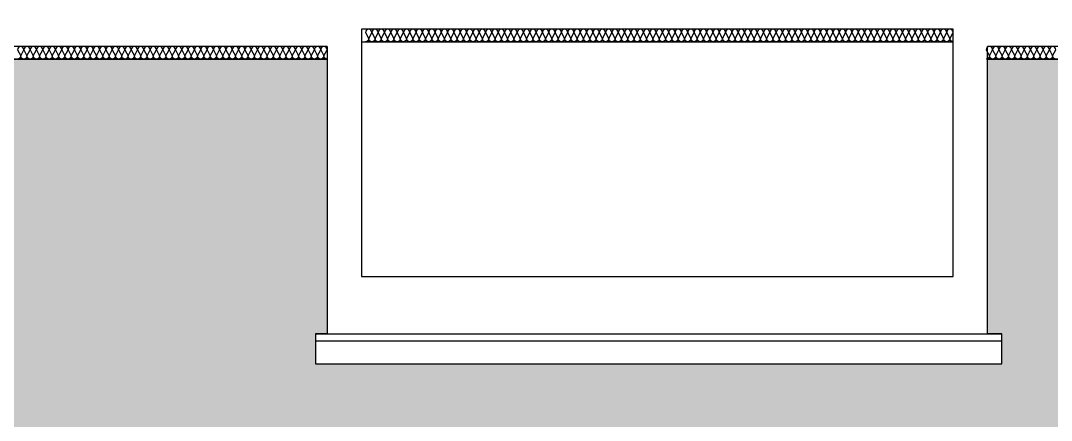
# Model space of a CAD drawing. Header units: millimetres. Extents: x 922366 to 1647943, y -534868 to 518781.
# Drawn here: x 1127520 to 1136494, y 432390 to 435867 of the extents above; entities that cross this region are included whole.
import ezdxf
from ezdxf.xclip import XClip

# ---------------------------------------------------------------- set-up
doc = ezdxf.new("R2010")
doc.units = ezdxf.units.MM
doc.header["$XCLIPFRAME"] = 0
doc.layers.get('Defpoints').update_dxf_attribs({"color": 137})
for name, color, linetype in [('XR-SECTION$0$9', 9, 'Continuous'), ('XR-SECTION$0$CON', 2, 'Continuous'), ('XR-SECTION$0$S-253', 253, 'Continuous'), ('XR-SECTION$0$XR-sec$0$HAT-INS', 250, 'Continuous'), ('XR-SECTION$0$버림콘크리트', 6, 'Continuous')]:
    doc.layers.add(name, color=color, linetype=linetype)

# ---------------------------------------------------------------- blocks, each defined once
blk = doc.blocks.new('*U316')
at = {"layer": 'XR-SECTION$0$XR-sec$0$HAT-INS', "color": 252}
for points in [[(110.5, 0, 0.414214), (110.75, 0.25), (110.5, 0.75, -1), (111, 0.75), (110.75, 0.25, 0.414214), (111, 0)], [(111, 0, 0.414214), (111.25, 0.25), (111, 0.75, -1), (111.5, 0.75), (111.25, 0.25, 0.414214), (111.5, 0)], [(111.5, 0, 0.414214), (111.75, 0.25), (111.5, 0.75, -1), (112, 0.75), (111.75, 0.25, 0.414214), (112, 0)], [(112, 0, 0.414214), (112.25, 0.25), (112, 0.75, -1), (112.5, 0.75), (112.25, 0.25, 0.414214), (112.5, 0)], [(112.5, 0, 0.414214), (112.75, 0.25), (112.5, 0.75, -1), (113, 0.75), (112.75, 0.25, 0.414214), (113, 0)], [(113, 0, 0.414214), (113.25, 0.25), (113, 0.75, -1), (113.5, 0.75), (113.25, 0.25, 0.414214), (113.5, 0)], [(113.5, 0, 0.414214), (113.75, 0.25), (113.5, 0.75, -1), (114, 0.75), (113.75, 0.25, 0.414214), (114, 0)], [(114, 0, 0.414214), (114.25, 0.25), (114, 0.75, -1), (114.5, 0.75), (114.25, 0.25, 0.414214), (114.5, 0)], [(114.5, 0, 0.414214), (114.75, 0.25), (114.5, 0.75, -1), (115, 0.75), (114.75, 0.25, 0.414214), (115, 0)], [(115, 0, 0.414214), (115.25, 0.25), (115, 0.75, -1), (115.5, 0.75), (115.25, 0.25, 0.414214), (115.5, 0)], [(115.5, 0, 0.414214), (115.75, 0.25), (115.5, 0.75, -1), (116, 0.75), (115.75, 0.25, 0.414214), (116, 0)]]:
    blk.add_lwpolyline(points, format="xyb", dxfattribs=at)
blk = doc.blocks.new('*U317')
at = {"layer": 'XR-SECTION$0$XR-sec$0$HAT-INS', "color": 252}
for points in [[(0, 0, 0.414214), (0.25, 0.25), (0, 0.75, -1), (0.5, 0.75), (0.25, 0.25, 0.414214), (0.5, 0)], [(0.5, 0, 0.414214), (0.75, 0.25), (0.5, 0.75, -1), (1, 0.75), (0.75, 0.25, 0.414214), (1, 0)], [(1, 0, 0.414214), (1.25, 0.25), (1, 0.75, -1), (1.5, 0.75), (1.25, 0.25, 0.414214), (1.5, 0)], [(1.5, 0, 0.414214), (1.75, 0.25), (1.5, 0.75, -1), (2, 0.75), (1.75, 0.25, 0.414214), (2, 0)], [(2, 0, 0.414214), (2.25, 0.25), (2, 0.75, -1), (2.5, 0.75), (2.25, 0.25, 0.414214), (2.5, 0)], [(2.5, 0, 0.414214), (2.75, 0.25), (2.5, 0.75, -1), (3, 0.75), (2.75, 0.25, 0.414214), (3, 0)], [(3, 0, 0.414214), (3.25, 0.25), (3, 0.75, -1), (3.5, 0.75), (3.25, 0.25, 0.414214), (3.5, 0)], [(3.5, 0, 0.414214), (3.75, 0.25), (3.5, 0.75, -1), (4, 0.75), (3.75, 0.25, 0.414214), (4, 0)], [(4, 0, 0.414214), (4.25, 0.25), (4, 0.75, -1), (4.5, 0.75), (4.25, 0.25, 0.414214), (4.5, 0)], [(4.5, 0, 0.414214), (4.75, 0.25), (4.5, 0.75, -1), (5, 0.75), (4.75, 0.25, 0.414214), (5, 0)], [(5, 0, 0.414214), (5.25, 0.25), (5, 0.75, -1), (5.5, 0.75), (5.25, 0.25, 0.414214), (5.5, 0)], [(5.5, 0, 0.414214), (5.75, 0.25), (5.5, 0.75, -1), (6, 0.75), (5.75, 0.25, 0.414214), (6, 0)], [(6, 0, 0.414214), (6.25, 0.25), (6, 0.75, -1), (6.5, 0.75), (6.25, 0.25, 0.414214), (6.5, 0)], [(6.5, 0, 0.414214), (6.75, 0.25), (6.5, 0.75, -1), (7, 0.75), (6.75, 0.25, 0.414214), (7, 0)], [(7, 0, 0.414214), (7.25, 0.25), (7, 0.75, -1), (7.5, 0.75), (7.25, 0.25, 0.414214), (7.5, 0)], [(7.5, 0, 0.414214), (7.75, 0.25), (7.5, 0.75, -1), (8, 0.75), (7.75, 0.25, 0.414214), (8, 0)], [(8, 0, 0.414214), (8.25, 0.25), (8, 0.75, -1), (8.5, 0.75), (8.25, 0.25, 0.414214), (8.5, 0)], [(8.5, 0, 0.414214), (8.75, 0.25), (8.5, 0.75, -1), (9, 0.75), (8.75, 0.25, 0.414214), (9, 0)], [(9, 0, 0.414214), (9.25, 0.25), (9, 0.75, -1), (9.5, 0.75), (9.25, 0.25, 0.414214), (9.5, 0)], [(9.5, 0, 0.414214), (9.75, 0.25), (9.5, 0.75, -1), (10, 0.75), (9.75, 0.25, 0.414214), (10, 0)], [(10, 0, 0.414214), (10.25, 0.25), (10, 0.75, -1), (10.5, 0.75), (10.25, 0.25, 0.414214), (10.5, 0)], [(10.5, 0, 0.414214), (10.75, 0.25), (10.5, 0.75, -1), (11, 0.75), (10.75, 0.25, 0.414214), (11, 0)], [(11, 0, 0.414214), (11.25, 0.25), (11, 0.75, -1), (11.5, 0.75), (11.25, 0.25, 0.414214), (11.5, 0)], [(11.5, 0, 0.414214), (11.75, 0.25), (11.5, 0.75, -1), (12, 0.75), (11.75, 0.25, 0.414214), (12, 0)], [(12, 0, 0.414214), (12.25, 0.25), (12, 0.75, -1), (12.5, 0.75), (12.25, 0.25, 0.414214), (12.5, 0)], [(12.5, 0, 0.414214), (12.75, 0.25), (12.5, 0.75, -1), (13, 0.75), (12.75, 0.25, 0.414214), (13, 0)], [(13, 0, 0.414214), (13.25, 0.25), (13, 0.75, -1), (13.5, 0.75), (13.25, 0.25, 0.414214), (13.5, 0)], [(13.5, 0, 0.414214), (13.75, 0.25), (13.5, 0.75, -1), (14, 0.75), (13.75, 0.25, 0.414214), (14, 0)], [(14, 0, 0.414214), (14.25, 0.25), (14, 0.75, -1), (14.5, 0.75), (14.25, 0.25, 0.414214), (14.5, 0)], [(14.5, 0, 0.414214), (14.75, 0.25), (14.5, 0.75, -1), (15, 0.75), (14.75, 0.25, 0.414214), (15, 0)], [(15, 0, 0.414214), (15.25, 0.25), (15, 0.75, -1), (15.5, 0.75), (15.25, 0.25, 0.414214), (15.5, 0)], [(15.5, 0, 0.414214), (15.75, 0.25), (15.5, 0.75, -1), (16, 0.75), (15.75, 0.25, 0.414214), (16, 0)], [(16, 0, 0.414214), (16.25, 0.25), (16, 0.75, -1), (16.5, 0.75), (16.25, 0.25, 0.414214), (16.5, 0)], [(16.5, 0, 0.414214), (16.75, 0.25), (16.5, 0.75, -1), (17, 0.75), (16.75, 0.25, 0.414214), (17, 0)], [(17, 0, 0.414214), (17.25, 0.25), (17, 0.75, -1), (17.5, 0.75), (17.25, 0.25, 0.414214), (17.5, 0)], [(17.5, 0, 0.414214), (17.75, 0.25), (17.5, 0.75, -1), (18, 0.75), (17.75, 0.25, 0.414214), (18, 0)], [(18, 0, 0.414214), (18.25, 0.25), (18, 0.75, -1), (18.5, 0.75), (18.25, 0.25, 0.414214), (18.5, 0)], [(18.5, 0, 0.414214), (18.75, 0.25), (18.5, 0.75, -1), (19, 0.75), (18.75, 0.25, 0.414214), (19, 0)], [(19, 0, 0.414214), (19.25, 0.25), (19, 0.75, -1), (19.5, 0.75), (19.25, 0.25, 0.414214), (19.5, 0)], [(19.5, 0, 0.414214), (19.75, 0.25), (19.5, 0.75, -1), (20, 0.75), (19.75, 0.25, 0.414214), (20, 0)], [(20, 0, 0.414214), (20.25, 0.25), (20, 0.75, -1), (20.5, 0.75), (20.25, 0.25, 0.414214), (20.5, 0)], [(20.5, 0, 0.414214), (20.75, 0.25), (20.5, 0.75, -1), (21, 0.75), (20.75, 0.25, 0.414214), (21, 0)], [(21, 0, 0.414214), (21.25, 0.25), (21, 0.75, -1), (21.5, 0.75), (21.25, 0.25, 0.414214), (21.5, 0)], [(21.5, 0, 0.414214), (21.75, 0.25), (21.5, 0.75, -1), (22, 0.75), (21.75, 0.25, 0.414214), (22, 0)], [(22, 0, 0.414214), (22.25, 0.25), (22, 0.75, -1), (22.5, 0.75), (22.25, 0.25, 0.414214), (22.5, 0)], [(22.5, 0, 0.414214), (22.75, 0.25), (22.5, 0.75, -1), (23, 0.75), (22.75, 0.25, 0.414214), (23, 0)], [(23, 0, 0.414214), (23.25, 0.25), (23, 0.75, -1), (23.5, 0.75), (23.25, 0.25, 0.414214), (23.5, 0)], [(23.5, 0, 0.414214), (23.75, 0.25), (23.5, 0.75, -1), (24, 0.75), (23.75, 0.25, 0.414214), (24, 0)], [(24, 0, 0.414214), (24.25, 0.25), (24, 0.75, -1), (24.5, 0.75), (24.25, 0.25, 0.414214), (24.5, 0)]]:
    blk.add_lwpolyline(points, format="xyb", dxfattribs=at)
blk = doc.blocks.new('*U403')
at = {"layer": 'XR-SECTION$0$XR-sec$0$HAT-INS', "color": 252}
for points in [[(0, 0, 0.414214), (0.25, 0.25), (0, 0.75, -1), (0.5, 0.75), (0.25, 0.25, 0.414214), (0.5, 0)], [(0.5, 0, 0.414214), (0.75, 0.25), (0.5, 0.75, -1), (1, 0.75), (0.75, 0.25, 0.414214), (1, 0)], [(1, 0, 0.414214), (1.25, 0.25), (1, 0.75, -1), (1.5, 0.75), (1.25, 0.25, 0.414214), (1.5, 0)], [(1.5, 0, 0.414214), (1.75, 0.25), (1.5, 0.75, -1), (2, 0.75), (1.75, 0.25, 0.414214), (2, 0)], [(2, 0, 0.414214), (2.25, 0.25), (2, 0.75, -1), (2.5, 0.75), (2.25, 0.25, 0.414214), (2.5, 0)], [(2.5, 0, 0.414214), (2.75, 0.25), (2.5, 0.75, -1), (3, 0.75), (2.75, 0.25, 0.414214), (3, 0)], [(3, 0, 0.414214), (3.25, 0.25), (3, 0.75, -1), (3.5, 0.75), (3.25, 0.25, 0.414214), (3.5, 0)], [(3.5, 0, 0.414214), (3.75, 0.25), (3.5, 0.75, -1), (4, 0.75), (3.75, 0.25, 0.414214), (4, 0)], [(4, 0, 0.414214), (4.25, 0.25), (4, 0.75, -1), (4.5, 0.75), (4.25, 0.25, 0.414214), (4.5, 0)], [(4.5, 0, 0.414214), (4.75, 0.25), (4.5, 0.75, -1), (5, 0.75), (4.75, 0.25, 0.414214), (5, 0)], [(5, 0, 0.414214), (5.25, 0.25), (5, 0.75, -1), (5.5, 0.75), (5.25, 0.25, 0.414214), (5.5, 0)], [(5.5, 0, 0.414214), (5.75, 0.25), (5.5, 0.75, -1), (6, 0.75), (5.75, 0.25, 0.414214), (6, 0)], [(6, 0, 0.414214), (6.25, 0.25), (6, 0.75, -1), (6.5, 0.75), (6.25, 0.25, 0.414214), (6.5, 0)], [(6.5, 0, 0.414214), (6.75, 0.25), (6.5, 0.75, -1), (7, 0.75), (6.75, 0.25, 0.414214), (7, 0)], [(7, 0, 0.414214), (7.25, 0.25), (7, 0.75, -1), (7.5, 0.75), (7.25, 0.25, 0.414214), (7.5, 0)], [(7.5, 0, 0.414214), (7.75, 0.25), (7.5, 0.75, -1), (8, 0.75), (7.75, 0.25, 0.414214), (8, 0)], [(8, 0, 0.414214), (8.25, 0.25), (8, 0.75, -1), (8.5, 0.75), (8.25, 0.25, 0.414214), (8.5, 0)], [(8.5, 0, 0.414214), (8.75, 0.25), (8.5, 0.75, -1), (9, 0.75), (8.75, 0.25, 0.414214), (9, 0)], [(9, 0, 0.414214), (9.25, 0.25), (9, 0.75, -1), (9.5, 0.75), (9.25, 0.25, 0.414214), (9.5, 0)], [(9.5, 0, 0.414214), (9.75, 0.25), (9.5, 0.75, -1), (10, 0.75), (9.75, 0.25, 0.414214), (10, 0)], [(10, 0, 0.414214), (10.25, 0.25), (10, 0.75, -1), (10.5, 0.75), (10.25, 0.25, 0.414214), (10.5, 0)], [(10.5, 0, 0.414214), (10.75, 0.25), (10.5, 0.75, -1), (11, 0.75), (10.75, 0.25, 0.414214), (11, 0)], [(11, 0, 0.414214), (11.25, 0.25), (11, 0.75, -1), (11.5, 0.75), (11.25, 0.25, 0.414214), (11.5, 0)], [(11.5, 0, 0.414214), (11.75, 0.25), (11.5, 0.75, -1), (12, 0.75), (11.75, 0.25, 0.414214), (12, 0)], [(12, 0, 0.414214), (12.25, 0.25), (12, 0.75, -1), (12.5, 0.75), (12.25, 0.25, 0.414214), (12.5, 0)], [(12.5, 0, 0.414214), (12.75, 0.25), (12.5, 0.75, -1), (13, 0.75), (12.75, 0.25, 0.414214), (13, 0)], [(13, 0, 0.414214), (13.25, 0.25), (13, 0.75, -1), (13.5, 0.75), (13.25, 0.25, 0.414214), (13.5, 0)], [(13.5, 0, 0.414214), (13.75, 0.25), (13.5, 0.75, -1), (14, 0.75), (13.75, 0.25, 0.414214), (14, 0)], [(14, 0, 0.414214), (14.25, 0.25), (14, 0.75, -1), (14.5, 0.75), (14.25, 0.25, 0.414214), (14.5, 0)], [(14.5, 0, 0.414214), (14.75, 0.25), (14.5, 0.75, -1), (15, 0.75), (14.75, 0.25, 0.414214), (15, 0)], [(15, 0, 0.414214), (15.25, 0.25), (15, 0.75, -1), (15.5, 0.75), (15.25, 0.25, 0.414214), (15.5, 0)], [(15.5, 0, 0.414214), (15.75, 0.25), (15.5, 0.75, -1), (16, 0.75), (15.75, 0.25, 0.414214), (16, 0)], [(16, 0, 0.414214), (16.25, 0.25), (16, 0.75, -1), (16.5, 0.75), (16.25, 0.25, 0.414214), (16.5, 0)], [(16.5, 0, 0.414214), (16.75, 0.25), (16.5, 0.75, -1), (17, 0.75), (16.75, 0.25, 0.414214), (17, 0)], [(17, 0, 0.414214), (17.25, 0.25), (17, 0.75, -1), (17.5, 0.75), (17.25, 0.25, 0.414214), (17.5, 0)], [(17.5, 0, 0.414214), (17.75, 0.25), (17.5, 0.75, -1), (18, 0.75), (17.75, 0.25, 0.414214), (18, 0)], [(18, 0, 0.414214), (18.25, 0.25), (18, 0.75, -1), (18.5, 0.75), (18.25, 0.25, 0.414214), (18.5, 0)], [(18.5, 0, 0.414214), (18.75, 0.25), (18.5, 0.75, -1), (19, 0.75), (18.75, 0.25, 0.414214), (19, 0)], [(19, 0, 0.414214), (19.25, 0.25), (19, 0.75, -1), (19.5, 0.75), (19.25, 0.25, 0.414214), (19.5, 0)], [(19.5, 0, 0.414214), (19.75, 0.25), (19.5, 0.75, -1), (20, 0.75), (19.75, 0.25, 0.414214), (20, 0)], [(20, 0, 0.414214), (20.25, 0.25), (20, 0.75, -1), (20.5, 0.75), (20.25, 0.25, 0.414214), (20.5, 0)], [(20.5, 0, 0.414214), (20.75, 0.25), (20.5, 0.75, -1), (21, 0.75), (20.75, 0.25, 0.414214), (21, 0)], [(21, 0, 0.414214), (21.25, 0.25), (21, 0.75, -1), (21.5, 0.75), (21.25, 0.25, 0.414214), (21.5, 0)], [(21.5, 0, 0.414214), (21.75, 0.25), (21.5, 0.75, -1), (22, 0.75), (21.75, 0.25, 0.414214), (22, 0)], [(22, 0, 0.414214), (22.25, 0.25), (22, 0.75, -1), (22.5, 0.75), (22.25, 0.25, 0.414214), (22.5, 0)], [(22.5, 0, 0.414214), (22.75, 0.25), (22.5, 0.75, -1), (23, 0.75), (22.75, 0.25, 0.414214), (23, 0)], [(23, 0, 0.414214), (23.25, 0.25), (23, 0.75, -1), (23.5, 0.75), (23.25, 0.25, 0.414214), (23.5, 0)], [(23.5, 0, 0.414214), (23.75, 0.25), (23.5, 0.75, -1), (24, 0.75), (23.75, 0.25, 0.414214), (24, 0)], [(24, 0, 0.414214), (24.25, 0.25), (24, 0.75, -1), (24.5, 0.75), (24.25, 0.25, 0.414214), (24.5, 0)], [(24.5, 0, 0.414214), (24.75, 0.25), (24.5, 0.75, -1), (25, 0.75), (24.75, 0.25, 0.414214), (25, 0)], [(25, 0, 0.414214), (25.25, 0.25), (25, 0.75, -1), (25.5, 0.75), (25.25, 0.25, 0.414214), (25.5, 0)], [(25.5, 0, 0.414214), (25.75, 0.25), (25.5, 0.75, -1), (26, 0.75), (25.75, 0.25, 0.414214), (26, 0)], [(26, 0, 0.414214), (26.25, 0.25), (26, 0.75, -1), (26.5, 0.75), (26.25, 0.25, 0.414214), (26.5, 0)], [(26.5, 0, 0.414214), (26.75, 0.25), (26.5, 0.75, -1), (27, 0.75), (26.75, 0.25, 0.414214), (27, 0)], [(27, 0, 0.414214), (27.25, 0.25), (27, 0.75, -1), (27.5, 0.75), (27.25, 0.25, 0.414214), (27.5, 0)], [(27.5, 0, 0.414214), (27.75, 0.25), (27.5, 0.75, -1), (28, 0.75), (27.75, 0.25, 0.414214), (28, 0)], [(28, 0, 0.414214), (28.25, 0.25), (28, 0.75, -1), (28.5, 0.75), (28.25, 0.25, 0.414214), (28.5, 0)], [(28.5, 0, 0.414214), (28.75, 0.25), (28.5, 0.75, -1), (29, 0.75), (28.75, 0.25, 0.414214), (29, 0)], [(29, 0, 0.414214), (29.25, 0.25), (29, 0.75, -1), (29.5, 0.75), (29.25, 0.25, 0.414214), (29.5, 0)], [(29.5, 0, 0.414214), (29.75, 0.25), (29.5, 0.75, -1), (30, 0.75), (29.75, 0.25, 0.414214), (30, 0)], [(30, 0, 0.414214), (30.25, 0.25), (30, 0.75, -1), (30.5, 0.75), (30.25, 0.25, 0.414214), (30.5, 0)], [(30.5, 0, 0.414214), (30.75, 0.25), (30.5, 0.75, -1), (31, 0.75), (30.75, 0.25, 0.414214), (31, 0)], [(31, 0, 0.414214), (31.25, 0.25), (31, 0.75, -1), (31.5, 0.75), (31.25, 0.25, 0.414214), (31.5, 0)], [(31.5, 0, 0.414214), (31.75, 0.25), (31.5, 0.75, -1), (32, 0.75), (31.75, 0.25, 0.414214), (32, 0)], [(32, 0, 0.414214), (32.25, 0.25), (32, 0.75, -1), (32.5, 0.75), (32.25, 0.25, 0.414214), (32.5, 0)], [(32.5, 0, 0.414214), (32.75, 0.25), (32.5, 0.75, -1), (33, 0.75), (32.75, 0.25, 0.414214), (33, 0)], [(33, 0, 0.414214), (33.25, 0.25), (33, 0.75, -1), (33.5, 0.75), (33.25, 0.25, 0.414214), (33.5, 0)], [(33.5, 0, 0.414214), (33.75, 0.25), (33.5, 0.75, -1), (34, 0.75), (33.75, 0.25, 0.414214), (34, 0)], [(34, 0, 0.414214), (34.25, 0.25), (34, 0.75, -1), (34.5, 0.75), (34.25, 0.25, 0.414214), (34.5, 0)], [(34.5, 0, 0.414214), (34.75, 0.25), (34.5, 0.75, -1), (35, 0.75), (34.75, 0.25, 0.414214), (35, 0)], [(35, 0, 0.414214), (35.25, 0.25), (35, 0.75, -1), (35.5, 0.75), (35.25, 0.25, 0.414214), (35.5, 0)], [(35.5, 0, 0.414214), (35.75, 0.25), (35.5, 0.75, -1), (36, 0.75), (35.75, 0.25, 0.414214), (36, 0)], [(36, 0, 0.414214), (36.25, 0.25), (36, 0.75, -1), (36.5, 0.75), (36.25, 0.25, 0.414214), (36.5, 0)], [(36.5, 0, 0.414214), (36.75, 0.25), (36.5, 0.75, -1), (37, 0.75), (36.75, 0.25, 0.414214), (37, 0)], [(37, 0, 0.414214), (37.25, 0.25), (37, 0.75, -1), (37.5, 0.75), (37.25, 0.25, 0.414214), (37.5, 0)], [(37.5, 0, 0.414214), (37.75, 0.25), (37.5, 0.75, -1), (38, 0.75), (37.75, 0.25, 0.414214), (38, 0)], [(38, 0, 0.414214), (38.25, 0.25), (38, 0.75, -1), (38.5, 0.75), (38.25, 0.25, 0.414214), (38.5, 0)], [(38.5, 0, 0.414214), (38.75, 0.25), (38.5, 0.75, -1), (39, 0.75), (38.75, 0.25, 0.414214), (39, 0)], [(39, 0, 0.414214), (39.25, 0.25), (39, 0.75, -1), (39.5, 0.75), (39.25, 0.25, 0.414214), (39.5, 0)], [(39.5, 0, 0.414214), (39.75, 0.25), (39.5, 0.75, -1), (40, 0.75), (39.75, 0.25, 0.414214), (40, 0)], [(40, 0, 0.414214), (40.25, 0.25), (40, 0.75, -1), (40.5, 0.75), (40.25, 0.25, 0.414214), (40.5, 0)], [(40.5, 0, 0.414214), (40.75, 0.25), (40.5, 0.75, -1), (41, 0.75), (40.75, 0.25, 0.414214), (41, 0)], [(41, 0, 0.414214), (41.25, 0.25), (41, 0.75, -1), (41.5, 0.75), (41.25, 0.25, 0.414214), (41.5, 0)], [(41.5, 0, 0.414214), (41.75, 0.25), (41.5, 0.75, -1), (42, 0.75), (41.75, 0.25, 0.414214), (42, 0)], [(42, 0, 0.414214), (42.25, 0.25), (42, 0.75, -1), (42.5, 0.75), (42.25, 0.25, 0.414214), (42.5, 0)], [(42.5, 0, 0.414214), (42.75, 0.25), (42.5, 0.75, -1), (43, 0.75), (42.75, 0.25, 0.414214), (43, 0)], [(43, 0, 0.414214), (43.25, 0.25), (43, 0.75, -1), (43.5, 0.75), (43.25, 0.25, 0.414214), (43.5, 0)], [(43.5, 0, 0.414214), (43.75, 0.25), (43.5, 0.75, -1), (44, 0.75), (43.75, 0.25, 0.414214), (44, 0)], [(44, 0, 0.414214), (44.25, 0.25), (44, 0.75, -1), (44.5, 0.75), (44.25, 0.25, 0.414214), (44.5, 0)], [(44.5, 0, 0.414214), (44.75, 0.25), (44.5, 0.75, -1), (45, 0.75), (44.75, 0.25, 0.414214), (45, 0)], [(45, 0, 0.414214), (45.25, 0.25), (45, 0.75, -1), (45.5, 0.75), (45.25, 0.25, 0.414214), (45.5, 0)], [(45.5, 0, 0.414214), (45.75, 0.25), (45.5, 0.75, -1), (46, 0.75), (45.75, 0.25, 0.414214), (46, 0)], [(46, 0, 0.414214), (46.25, 0.25), (46, 0.75, -1), (46.5, 0.75), (46.25, 0.25, 0.414214), (46.5, 0)]]:
    blk.add_lwpolyline(points, format="xyb", dxfattribs=at)
blk = doc.blocks.new('XR-SECTION')
at = {"layer": 'XR-SECTION$0$S-253'}
h = blk.add_hatch(color=252, dxfattribs=at)
h.dxf.hatch_style = 1
edge = h.paths.add_edge_path()
edge.add_line((239450, 71381.6), (233499.999, 71381.6))
edge.add_line((233499.999, 71381.6), (233499.999, 71581.6))
edge.add_line((233499.999, 71581.6), (233499.999, 71641.6))
edge.add_line((233499.999, 71641.6), (233599.999, 71641.6))
edge.add_line((233599.999, 71641.6), (233599.999, 74031.6))
edge.add_line((233599.999, 74031.6), (224250, 74031.6))
edge.add_line((224250, 74031.6), (224250, 72141.6))
edge.add_line((224250, 72141.6), (224363.75, 72141.6))
edge.add_line((224363.75, 72141.6), (224350, 72114.1))
edge.add_line((224350, 72114.1), (224350, 71971.6))
edge.add_line((224350, 71971.6), (222650, 71971.6))
edge.add_line((222650, 71971.6), (222650, 72031.6))
edge.add_line((222650, 72031.6), (222650, 72141.6))
edge.add_line((222650, 72141.6), (222750, 72141.6))
edge.add_line((222750, 72141.6), (222750, 72531.6))
edge.add_line((222750, 72531.6), (210100, 72531.6))
edge.add_line((210100, 72531.6), (210100, 72141.6))
edge.add_line((210100, 72141.6), (210213.75, 72141.6))
edge.add_line((210213.75, 72141.6), (210200, 72114.1))
edge.add_line((210200, 72114.1), (210200, 71971.6))
edge.add_line((210200, 71971.6), (209000, 71971.6))
edge.add_line((209000, 71971.6), (209000, 72094.1))
edge.add_line((209000, 72094.1), (208976.25, 72141.6))
edge.add_line((208976.25, 72141.6), (209050, 72141.6))
edge.add_line((209050, 72141.6), (209050, 73941.6))
edge.add_line((209050, 73941.6), (209030, 73941.6))
edge.add_line((209030, 73941.6), (209030, 74041.6))
edge.add_line((209030, 74041.6), (198450, 74041.6))
edge.add_line((198450, 74041.6), (198450, 66441.6))
edge.add_line((198450, 66441.6), (279800, 66441.6))
edge.add_line((279800, 66441.6), (279800, 67942.469))
edge.add_line((279800, 67942.469), (278200, 67942.469))
edge.add_line((278200, 67942.469), (278200, 68002.469))
edge.add_line((278200, 68002.469), (278300, 68002.469))
edge.add_line((278300, 68002.469), (278300, 68702.469))
edge.add_line((278300, 68702.469), (278301.648, 68881.6))
edge.add_line((278301.648, 68881.6), (277745.878, 68881.6))
edge.add_line((277745.878, 68881.6), (277445.878, 69181.6))
edge.add_line((277445.878, 69181.6), (273583.339, 69181.6))
edge.add_line((273583.339, 69181.6), (273583.339, 68941.6))
edge.add_line((273583.339, 68941.6), (273683.339, 68941.6))
edge.add_line((273683.339, 68941.6), (273683.339, 68841.6))
edge.add_line((273683.339, 68841.6), (272583.339, 68841.6))
edge.add_line((272583.339, 68841.6), (272583.339, 68441.6))
edge.add_line((272583.339, 68441.6), (272183.339, 68441.6))
edge.add_line((272183.339, 68441.6), (272183.339, 68841.6))
edge.add_line((272183.339, 68841.6), (269483.339, 68841.6))
edge.add_line((269483.339, 68841.6), (269483.339, 68941.6))
edge.add_line((269483.339, 68941.6), (269583.339, 68941.6))
edge.add_line((269583.339, 68941.6), (269583.339, 69441.6))
edge.add_line((269583.339, 69441.6), (269668.821, 72053.56))
edge.add_arc((263053.669, -11019.194), 83335.723, 85.44709724, 86.02886037)
edge.add_line((268825, 72116.445), (268825, 70891.6))
edge.add_line((268825, 70891.6), (269400, 70891.6))
edge.add_line((269400, 70891.6), (269400, 70191.6))
edge.add_line((269400, 70191.6), (269500, 70191.6))
edge.add_line((269500, 70191.6), (269500, 70131.6))
edge.add_line((269500, 70131.6), (268900, 70131.6))
edge.add_line((268900, 70131.6), (268900, 68795.421))
edge.add_ellipse((268774.991, 68793.863), major_axis=(-125.03, 0), ratio=0.68851217, start_angle=538.9629596, end_angle=541.0370404, ccw=False)
edge.add_ellipse((268774.991, 68793.863), major_axis=(-125.03, 0), ratio=0.68851217, start_angle=361.6610025, end_angle=538.9629596, ccw=False)
edge.add_line((268650, 68718.506), (268650, 68791.063))
edge.add_ellipse((268525.066, 68793.863), major_axis=(125, 0), ratio=0.68867581, start_angle=180, end_angle=358.136352, ccw=False)
edge.add_line((268400, 68793.943), (268400, 70131.6))
edge.add_line((268400, 70131.6), (267800, 70131.6))
edge.add_line((267800, 70131.6), (267800, 70191.6))
edge.add_line((267800, 70191.6), (267900, 70191.6))
edge.add_line((267900, 70191.6), (267900, 70891.6))
edge.add_line((267900, 70891.6), (268475, 70891.6))
edge.add_line((268475, 70891.6), (268475, 72140.002))
edge.add_arc((263053.669, -11019.194), 83335.723, 86.27004036, 94.65534364)
edge.add_line((256290, 72041.6), (256290, 72191.6))
edge.add_line((256290, 72191.6), (254625, 72191.6))
edge.add_line((254625, 72191.6), (254625, 70891.6))
edge.add_line((254625, 70891.6), (255200, 70891.6))
edge.add_line((255200, 70891.6), (255200, 70191.6))
edge.add_line((255200, 70191.6), (255300, 70191.6))
edge.add_line((255300, 70191.6), (255300, 70131.6))
edge.add_line((255300, 70131.6), (254700, 70131.6))
edge.add_line((254700, 70131.6), (254700, 68795.421))
edge.add_ellipse((254574.991, 68793.863), major_axis=(-125.03, 0), ratio=0.68851217, start_angle=538.9629596, end_angle=541.0370404, ccw=False)
edge.add_ellipse((254574.991, 68793.863), major_axis=(-125.03, 0), ratio=0.68851217, start_angle=361.6610025, end_angle=538.9629596, ccw=False)
edge.add_line((254450, 68718.506), (254450, 68791.063))
edge.add_ellipse((254325.066, 68793.863), major_axis=(-125, 0), ratio=0.68867581, start_angle=0, end_angle=178.136352, ccw=False)
edge.add_line((254200, 68793.943), (254200, 70131.6))
edge.add_line((254200, 70131.6), (253600, 70131.6))
edge.add_line((253600, 70131.6), (253600, 70191.6))
edge.add_line((253600, 70191.6), (253700, 70191.6))
edge.add_line((253700, 70191.6), (253700, 70891.6))
edge.add_line((253700, 70891.6), (254275, 70891.6))
edge.add_line((254275, 70891.6), (254275, 72191.6))
edge.add_line((254275, 72191.6), (252870, 72191.6))
edge.add_line((252870, 72191.6), (252870, 72141.6))
edge.add_line((252870, 72141.6), (252855, 71891.6))
edge.add_line((252855, 71891.6), (253460, 71891.6))
edge.add_line((253460, 71891.6), (253460, 71391.6))
edge.add_line((253460, 71391.6), (253573.75, 71391.6))
edge.add_line((253573.75, 71391.6), (253560, 71364.1))
edge.add_line((253560, 71364.1), (253560, 71221.6))
edge.add_line((253560, 71221.6), (251357.5, 71221.6))
edge.add_line((251357.5, 71221.6), (251357.5, 71281.6))
edge.add_line((251357.5, 71281.6), (251357.5, 71391.6))
edge.add_line((251357.5, 71391.6), (251460, 71391.6))
edge.add_line((251460, 71391.6), (251460, 71891.6))
edge.add_line((251460, 71891.6), (252100, 71891.6))
edge.add_line((252100, 71891.6), (252100, 74031.6))
edge.add_line((252100, 74031.6), (239450, 74031.6))
edge.add_line((239450, 74031.6), (239450, 71641.6))
edge.add_line((239450, 71641.6), (239474.999, 71641.6))
edge.add_line((239474.999, 71641.6), (239474.999, 71581.6))
edge.add_line((239474.999, 71581.6), (239474.999, 71381.6))
edge.add_line((239474.999, 71381.6), (239450, 68888.267))
edge.add_line((239450, 68888.267), (239450, 71381.6))
h.paths.add_polyline_path([(203583.281, 73911.518), (203583.281, 74583.258), (203019.15, 74583.258), (203019.15, 73911.518)], flags=9)
at = {"layer": 'XR-SECTION$0$9', "color": 8}
blk.add_lwpolyline([(233499.999, 71581.6), (233499.999, 71381.6), (239474.999, 71381.6), (239474.999, 71581.6)], dxfattribs=at)
at = {"layer": 'XR-SECTION$0$CON', "color": 8}
for p, q in [((239050, 74291.6), (233899.999, 74291.6)), ((233599.999, 74141.6), (224250, 74141.6)), ((252100, 74141.6), (239350, 74141.6))]:
    blk.add_line(p, q, dxfattribs=at)
for points in [[(233899.999, 74291.6), (233899.999, 72141.6), (239050, 72141.6), (239050, 74291.6)], [(233599.999, 74141.6), (233599.999, 71641.6), (239350, 71641.6), (239350, 74141.6)]]:
    blk.add_lwpolyline(points, dxfattribs=at)
at = {"layer": 'XR-SECTION$0$버림콘크리트', "color": 8}
for p, q in [((233599.999, 74031.6), (224250, 74031.6)), ((252100, 74031.6), (239350, 74031.6)), ((233499.999, 71641.6), (239474.999, 71641.6))]:
    blk.add_line(p, q, dxfattribs=at)
for points in [[(233899.999, 74181.6), (239050, 74181.6)], [(233599.999, 71641.6), (233499.999, 71641.6), (233499.999, 71581.6), (239474.999, 71581.6), (239474.999, 71641.6), (239374.999, 71641.6)]]:
    blk.add_lwpolyline(points, dxfattribs=at)
at = {"layer": 'XR-SECTION$0$XR-sec$0$HAT-INS', "color": 8, "xscale": -110, "yscale": 110, "zscale": 110}
for name, p in [('*U403', (239050, 74181.6)), ('*U317', (233599.999, 74031.6)), ('*U316', (252100, 74031.6))]:
    blk.add_blockref(name, p, dxfattribs=at)

msp = doc.modelspace()

# ---------------------------------------------------------------- hatches: boundary and pattern name
h = msp.add_hatch(color=252)
h.dxf.hatch_style = 1
h.paths.add_polyline_path([(1150787.7, 431632.2), (1150187.7, 431632.2), (1150187.7, 431662.2), (1150187.7, 431692.2), (1150287.7, 432392.2), (1150862.7, 432392.2), (1150862.7, 433692.2), (1149457.7, 433692.2), (1149437.7, 433592.2), (1149437.7, 433392.2), (1150047.7, 433392.2), (1150047.7, 432892.2), (1150147.7, 432892.2), (1150147.7, 432722.2), (1147945.2, 432722.2), (1147945.2, 432892.2), (1148047.7, 433392.2), (1148687.7, 433392.2), (1148687.7, 435532.2), (1135937.7, 435532.2), (1135937.7, 433142.2), (1136062.7, 433142.2), (1136062.7, 432882.2), (1130087.7, 432882.2), (1130087.7, 433142.2), (1130187.7, 435532.2), (1120837.7, 435532.2), (1120837.7, 433642.2), (1120937.7, 433642.2), (1120937.7, 433472.2), (1119237.7, 433472.2), (1119237.7, 433642.2), (1119337.7, 434032.2), (1106687.7, 434032.2), (1106687.7, 433642.2), (1106787.7, 433642.2), (1106787.7, 433472.2), (1105587.7, 433472.2), (1105587.7, 433642.2), (1105617.7, 435542.2), (1101509.1, 435542.2), (1092876.6, 435842.2), (1070799.9, 435842.2), (1068255.3, 439542.2), (1050970.8, 439542.2), (1030382, 440742.2), (943237.3, 451125.2), (943237.3, 403208.9), (1508871.9, 403208.9), (1508871.9, 414928.3), (1407039.5, 422542.2), (1339451.6, 428542.2), (1315750.3, 428388.2), (1300400.2, 428977.2), (1283573.1, 429622.8), (1276737.7, 429885.1), (1240359.9, 431342.2), (1240359.9, 425638.4), (1174469.4, 425638.4), (1174469.4, 430111.5), (1165869.5, 430111.5), (1164987.7, 430111.5), (1164987.7, 431632.2), (1164387.7, 431632.2), (1164387.7, 431692.2), (1164487.7, 432392.2), (1165062.7, 432392.2), (1165062.7, 433542.2), (1152877.7, 433542.2), (1152877.7, 433692.2), (1151212.7, 433692.2), (1151212.7, 432392.2), (1151787.7, 432392.2), (1151787.7, 431692.2), (1151887.7, 431692.2), (1151887.7, 431632.2), (1151287.7, 431632.2), (1151287.7, 430296.1), (1150787.7, 430292.2)])

# ---------------------------------------------------------------- linework, layer by layer
at = {"layer": 'Defpoints'}
msp.add_lwpolyline([(1106687.7, 434032.2), (1119337.7, 434032.2), (1119337.7, 433642.2), (1119237.7, 433642.2), (1119237.7, 433472.2), (1120937.7, 433472.2), (1120937.7, 433614.7), (1120937.7, 433642.2), (1120837.7, 433642.2), (1120837.7, 435532.2), (1130187.7, 435532.2), (1130187.7, 433142.2), (1130137.7, 433142.2), (1130087.7, 433142.2), (1130087.7, 432882.2), (1136062.7, 432882.2), (1136062.7, 433142.2), (1135962.7, 433142.2), (1135937.7, 433142.2), (1135937.7, 435532.2), (1148687.7, 435532.2)], dxfattribs=at)

# ---------------------------------------------------------------- block references
at = {"color": 8}
ref = msp.add_blockref('XR-SECTION', (896587.7, 361500.6), dxfattribs=at)
XClip(ref).set_block_clipping_path([(196275.1863630491, 60324.3691893766), (356196.6508700596, 92929.3341539405)])

doc.saveas('drawing.dxf')
